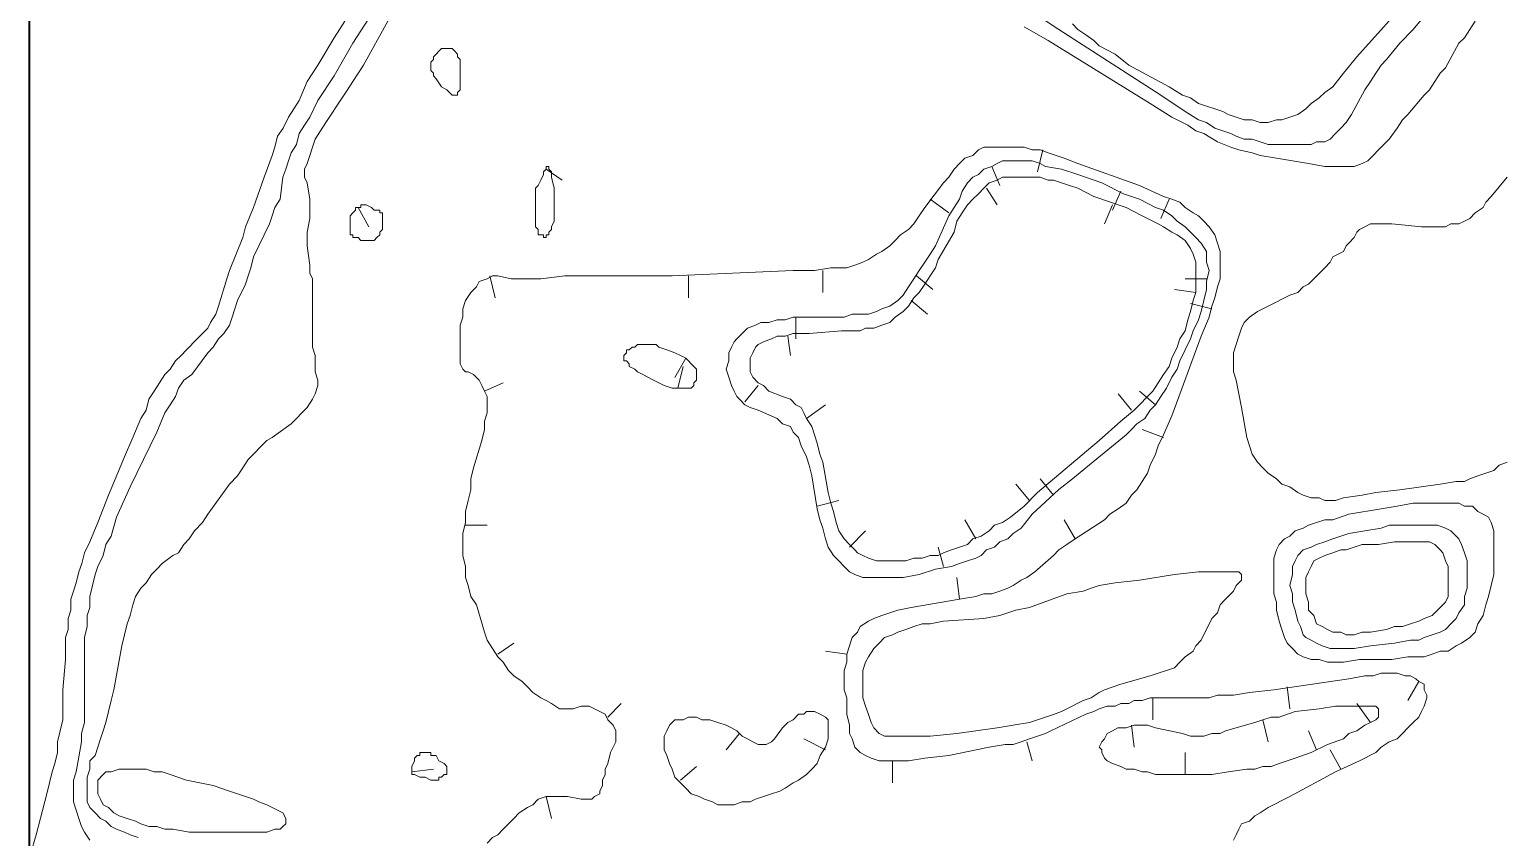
# Model space of a CAD drawing. Header units: millimetres. Extents: x -7 to 33, y -121 to 7.
# Drawn here: x -7.26 to 12.59, y -70.47 to -59.56 of the extents above; entities that cross this region are included whole.
import ezdxf

# ---------------------------------------------------------------- set-up
doc = ezdxf.new("R2010")
doc.units = ezdxf.units.MM
doc.header["$MEASUREMENT"] = 0
doc.layers.add('Layer 1', color=7, linetype='Continuous', lineweight=0)

msp = doc.modelspace()

# ---------------------------------------------------------------- linework, layer by layer
at = {"layer": 'Layer 1', "color": 250, "lineweight": 9, "true_color": 0x231f20}
for p, q in [((6.344, -61.484), (6.416, -61.189)), ((-0.068, -61.595), (-0.285, -61.447)), ((5.837, -61.669), (5.728, -61.41)), ((5.8, -61.928), (5.655, -61.706)), ((5.148, -62.039), (4.895, -61.854)), ((7.249, -62.187), (7.358, -61.928)), ((7.358, -62.002), (7.467, -61.743)), ((8.01, -62.113), (8.119, -61.854)), ((-2.676, -62.224), (-2.821, -61.965)), ((-0.974, -63.185), (-1.046, -62.889)), ((1.634, -63.185), (1.634, -62.889)), ((3.446, -63.111), (3.446, -62.815)), ((4.931, -63.074), (4.714, -62.889)), ((8.191, -63.074), (8.481, -63.111)), ((8.336, -62.926), (8.626, -62.926)), ((4.859, -63.407), (4.641, -63.222)), ((8.409, -63.259), (8.698, -63.333)), ((3.083, -63.74), (3.083, -63.444)), ((3.011, -63.962), (2.975, -63.703)), ((1.453, -64.258), (1.598, -63.999)), ((1.562, -64.11), (1.49, -64.405)), ((-0.865, -64.331), (-1.119, -64.442)), ((2.576, -64.368), (2.395, -64.59)), ((7.431, -64.479), (7.612, -64.701)), ((7.72, -64.442), (7.938, -64.627)), ((3.482, -64.627), (3.228, -64.812)), ((7.757, -64.96), (8.046, -65.071)), ((6.054, -65.7), (6.235, -65.921)), ((6.38, -65.626), (6.561, -65.847)), ((3.663, -65.921), (3.373, -65.995)), ((-1.082, -66.254), (-1.372, -66.254)), ((5.366, -66.18), (5.511, -66.439)), ((6.706, -66.18), (6.851, -66.439)), ((4.025, -66.328), (3.808, -66.55)), ((5.003, -66.55), (5.076, -66.809)), ((5.257, -66.957), (5.293, -67.253)), ((-0.72, -67.844), (-0.938, -67.992)), ((3.482, -67.955), (3.772, -67.992)), ((9.749, -68.732), (9.713, -68.436)), ((11.343, -68.621), (11.488, -68.362)), ((0.729, -68.658), (0.548, -68.842)), ((7.901, -68.879), (7.901, -68.584)), ((10.655, -68.658), (10.836, -68.916)), ((9.459, -69.175), (9.387, -68.879)), ((2.142, -69.286), (2.323, -69.064)), ((7.648, -69.249), (7.612, -68.953)), ((10.003, -69.027), (10.111, -69.286)), ((3.192, -69.138), (3.482, -69.286)), ((6.271, -69.434), (6.199, -69.175)), ((4.388, -69.73), (4.388, -69.434)), ((8.336, -69.323), (8.336, -69.619)), ((10.292, -69.286), (10.437, -69.545)), ((-1.807, -69.545), (-2.097, -69.582)), ((1.743, -69.508), (1.526, -69.693)), ((-0.213, -70.211), (-0.285, -69.915))]:
    msp.add_line(p, q, dxfattribs=at)
at = {"layer": 'Layer 1', "color": 240, "lineweight": 40, "true_color": 0xed1c24}
msp.add_lwpolyline([(33.043, 7.37), (33.043, -121.13), (-7.257, -121.13), (-7.257, 7.37)], dxfattribs=at)
at = {"layer": 'Layer 1', "color": 250, "lineweight": 9, "true_color": 0x231f20}
for points in [[(6.235, -59.303), (6.634, -59.562), (8.01, -60.449), (8.336, -60.671), (8.517, -60.782), (8.626, -60.819), (8.735, -60.893), (8.843, -60.93), (8.952, -60.967), (9.025, -61.004), (9.133, -61.041), (9.242, -61.041), (9.351, -61.078), (9.459, -61.115), (9.532, -61.115), (9.64, -61.115), (9.749, -61.115), (9.858, -61.115), (9.93, -61.115), (10.039, -61.115), (10.111, -61.078), (10.22, -61.078), (10.292, -61.041), (10.365, -60.967), (10.437, -60.893), (10.51, -60.819), (10.582, -60.708), (10.763, -60.375), (10.836, -60.264), (10.908, -60.153), (10.981, -60.042), (11.053, -59.968), (11.234, -59.747), (11.415, -59.562), (11.995, -58.859)], [(6.815, -59.488), (6.887, -59.562), (6.996, -59.636), (7.104, -59.71), (7.177, -59.784), (7.394, -59.894), (7.575, -60.042), (8.119, -60.338), (8.3, -60.449), (8.409, -60.486), (8.517, -60.56), (8.626, -60.597), (8.735, -60.634), (8.843, -60.671), (8.916, -60.708), (9.024, -60.745), (9.133, -60.782), (9.242, -60.782), (9.35, -60.819), (9.459, -60.819), (9.568, -60.782), (9.64, -60.782), (9.749, -60.745), (9.858, -60.708), (9.966, -60.634), (10.039, -60.56), (10.147, -60.486), (10.22, -60.412), (10.329, -60.338), (10.473, -60.153), (10.655, -59.931), (11.415, -59.081)], [(-7.241, -70.691), (-7.168, -70.432), (-7.023, -69.878), (-6.951, -69.582), (-6.915, -69.471), (-6.878, -69.323), (-6.878, -69.175), (-6.842, -69.027), (-6.806, -68.879), (-6.806, -68.769), (-6.806, -68.473), (-6.77, -68.066), (-6.77, -67.918), (-6.77, -67.77), (-6.734, -67.659), (-6.734, -67.511), (-6.697, -67.4), (-6.697, -67.253), (-6.661, -67.142), (-6.625, -67.031), (-6.589, -66.883), (-6.552, -66.772), (-6.516, -66.624), (-6.444, -66.476), (-6.335, -66.217), (-6.19, -65.847), (-5.973, -65.33), (-5.864, -65.071), (-5.755, -64.812), (-5.683, -64.701), (-5.647, -64.553), (-5.574, -64.442), (-5.502, -64.331), (-5.429, -64.221), (-5.357, -64.147), (-5.285, -64.036), (-5.212, -63.962), (-5.14, -63.888), (-4.995, -63.74), (-4.922, -63.666), (-4.85, -63.592), (-4.814, -63.518), (-4.741, -63.407), (-4.705, -63.296), (-4.596, -62.926), (-4.56, -62.816), (-4.379, -62.372), (-4.343, -62.224), (-4.234, -61.965), (-4.089, -61.558), (-3.98, -61.263), (-3.944, -61.152), (-3.908, -61.004), (-3.835, -60.893), (-3.763, -60.745), (-3.691, -60.634), (-3.618, -60.523), (-3.509, -60.264), (-3.365, -60.042), (-3.147, -59.673), (-3.002, -59.451)], [(-6.444, -70.506), (-6.516, -70.395), (-6.553, -70.322), (-6.589, -70.211), (-6.625, -70.1), (-6.661, -69.989), (-6.661, -69.915), (-6.661, -69.804), (-6.661, -69.693), (-6.625, -69.582), (-6.553, -69.175), (-6.553, -69.064), (-6.516, -68.916), (-6.516, -68.769), (-6.516, -68.621), (-6.516, -68.51), (-6.516, -68.066), (-6.516, -67.918), (-6.516, -67.77), (-6.48, -67.622), (-6.48, -67.474), (-6.444, -67.363), (-6.444, -67.216), (-6.408, -67.068), (-6.371, -66.92), (-6.335, -66.809), (-6.263, -66.661), (-6.227, -66.513), (-6.154, -66.402), (-6.082, -66.143), (-5.9, -65.737), (-5.719, -65.367), (-5.538, -64.997), (-5.43, -64.738), (-5.357, -64.627), (-5.285, -64.516), (-5.248, -64.405), (-5.176, -64.295), (-5.067, -64.221), (-4.85, -63.925), (-4.777, -63.851), (-4.705, -63.74), (-4.633, -63.666), (-4.56, -63.555), (-4.524, -63.444), (-4.488, -63.333), (-4.451, -63.222), (-4.343, -63), (-4.307, -62.889), (-4.27, -62.779), (-4.234, -62.631), (-4.017, -62.187), (-3.98, -62.076), (-3.944, -61.965), (-3.872, -61.854), (-3.836, -61.558), (-3.799, -61.447), (-3.763, -61.337), (-3.727, -61.226), (-3.654, -61.115), (-3.618, -60.967), (-3.546, -60.856), (-3.473, -60.745), (-3.365, -60.523), (-3.147, -60.19), (-2.894, -59.747), (-2.676, -59.414)], [(-5.792, -70.469), (-5.9, -70.432), (-5.973, -70.395), (-6.081, -70.358), (-6.154, -70.322), (-6.226, -70.248), (-6.299, -70.211), (-6.371, -70.137), (-6.444, -70.063), (-6.48, -69.989), (-6.48, -69.878), (-6.48, -69.767), (-6.48, -69.656), (-6.444, -69.545), (-6.444, -69.434), (-6.371, -69.36), (-6.299, -69.138), (-6.263, -69.027), (-6.226, -68.916), (-6.19, -68.769), (-6.154, -68.621), (-6.118, -68.473), (-6.009, -67.881), (-5.973, -67.733), (-5.937, -67.585), (-5.9, -67.474), (-5.864, -67.327), (-5.828, -67.216), (-5.755, -67.105), (-5.683, -67.031), (-5.611, -66.92), (-5.538, -66.846), (-5.466, -66.772), (-5.321, -66.661), (-5.248, -66.624), (-5.176, -66.513), (-5.103, -66.439), (-5.031, -66.328), (-4.922, -66.217), (-4.85, -66.106), (-4.56, -65.7), (-4.451, -65.589), (-4.379, -65.478), (-4.306, -65.367), (-4.234, -65.293), (-4.125, -65.182), (-4.053, -65.108), (-3.981, -65.071), (-3.727, -64.886), (-3.655, -64.812), (-3.582, -64.738), (-3.51, -64.664), (-3.437, -64.553), (-3.401, -64.479), (-3.365, -64.368), (-3.365, -64.295), (-3.401, -64.184), (-3.401, -63.962), (-3.437, -63.851), (-3.437, -63.74), (-3.437, -63.592), (-3.437, -63.481), (-3.437, -63.185), (-3.437, -63.074), (-3.437, -62.926), (-3.473, -62.853), (-3.473, -62.742), (-3.51, -62.483), (-3.51, -62.409), (-3.51, -62.298), (-3.473, -62.113), (-3.473, -62.039), (-3.473, -61.928), (-3.473, -61.854), (-3.51, -61.632), (-3.546, -61.558), (-3.546, -61.447), (-3.51, -61.373), (-3.473, -61.263), (-3.437, -61.152), (-3.401, -61.041), (-3.328, -60.93), (-3.256, -60.819), (-3.039, -60.486), (-2.966, -60.375), (-2.894, -60.264), (-2.749, -60.042), (-2.423, -59.451)], [(6.163, -59.525), (6.489, -59.71), (7.865, -60.56), (8.155, -60.745), (8.372, -60.856), (8.481, -60.93), (8.59, -60.967), (8.771, -61.078), (8.952, -61.152), (9.061, -61.189), (9.242, -61.226), (9.35, -61.263), (9.568, -61.3), (9.785, -61.337), (10.003, -61.373), (10.22, -61.41), (10.329, -61.41), (10.437, -61.41), (10.546, -61.41), (10.618, -61.41), (10.727, -61.373), (10.8, -61.337), (10.872, -61.263), (10.944, -61.189), (11.017, -61.115), (11.089, -61.041), (11.198, -60.893), (11.27, -60.782), (11.343, -60.708), (11.56, -60.449), (11.633, -60.375), (11.705, -60.264), (11.778, -60.153), (11.85, -60.079), (12.031, -59.747), (12.104, -59.673), (12.176, -59.562), (12.249, -59.451)], [(-1.553, -60.449), (-1.59, -60.412), (-1.626, -60.375), (-1.698, -60.338), (-1.771, -60.227), (-1.807, -60.19), (-1.807, -60.153), (-1.843, -60.116), (-1.843, -60.079), (-1.843, -60.042), (-1.843, -60.005), (-1.807, -59.968), (-1.807, -59.931), (-1.771, -59.894), (-1.734, -59.857), (-1.698, -59.82), (-1.662, -59.82), (-1.626, -59.82), (-1.59, -59.82), (-1.553, -59.82), (-1.517, -59.857), (-1.481, -59.894), (-1.481, -59.931), (-1.445, -59.968), (-1.445, -60.042), (-1.445, -60.116), (-1.445, -60.19), (-1.445, -60.301), (-1.445, -60.338), (-1.445, -60.375), (-1.481, -60.412), (-1.481, -60.449), (-1.517, -60.449), (-1.553, -60.449)], [(5.8, -61.152), (5.728, -61.152), (5.619, -61.152), (5.547, -61.189), (5.474, -61.263), (5.366, -61.299), (5.293, -61.373), (5.221, -61.447), (5.148, -61.558), (5.076, -61.632), (4.822, -61.965), (4.75, -62.076), (4.677, -62.187), (4.605, -62.261), (4.496, -62.335), (4.424, -62.409), (4.351, -62.483), (4.243, -62.557), (4.17, -62.594), (4.062, -62.668), (3.989, -62.705), (3.88, -62.742), (3.772, -62.779), (3.663, -62.779), (3.554, -62.779), (3.337, -62.815), (3.047, -62.815), (1.417, -62.889), (1.091, -62.889), (0.874, -62.889), (0.765, -62.889), (0.656, -62.889), (0.258, -62.889), (0.186, -62.889), (0.077, -62.889), (-0.032, -62.889), (-0.358, -62.926), (-0.575, -62.926), (-0.648, -62.926), (-0.756, -62.926), (-0.938, -62.889), (-1.01, -62.889), (-1.082, -62.926), (-1.191, -62.963), (-1.227, -63.037), (-1.3, -63.111), (-1.372, -63.222), (-1.408, -63.333), (-1.408, -63.444), (-1.445, -63.555), (-1.445, -63.666), (-1.445, -63.777), (-1.445, -63.888), (-1.445, -63.999), (-1.445, -64.073), (-1.408, -64.147), (-1.372, -64.184), (-1.336, -64.184), (-1.264, -64.221), (-1.227, -64.258), (-1.191, -64.294), (-1.155, -64.368), (-1.119, -64.442), (-1.082, -64.516), (-1.082, -64.627), (-1.082, -64.738), (-1.119, -64.849), (-1.119, -64.96), (-1.155, -65.108), (-1.264, -65.478), (-1.3, -65.626), (-1.3, -65.774), (-1.336, -65.921), (-1.372, -66.069), (-1.372, -66.217), (-1.408, -66.365), (-1.408, -66.513), (-1.408, -66.661), (-1.372, -66.809), (-1.372, -66.957), (-1.336, -67.068), (-1.3, -67.216), (-1.227, -67.326), (-1.119, -67.696), (-1.082, -67.807), (-1.01, -67.918), (-0.938, -68.029), (-0.865, -68.103), (-0.793, -68.214), (-0.72, -68.288), (-0.611, -68.362), (-0.539, -68.436), (-0.467, -68.51), (-0.358, -68.584), (-0.285, -68.621), (-0.213, -68.658), (-0.104, -68.732), (-0.032, -68.732), (0.041, -68.732), (0.077, -68.732), (0.186, -68.695), (0.222, -68.695), (0.294, -68.695), (0.367, -68.732), (0.439, -68.769), (0.512, -68.805), (0.548, -68.879), (0.62, -68.953), (0.656, -69.027), (0.656, -69.101), (0.656, -69.175), (0.62, -69.249), (0.584, -69.323), (0.548, -69.471), (0.512, -69.545), (0.512, -69.619), (0.475, -69.693), (0.475, -69.767), (0.439, -69.841), (0.439, -69.878), (0.367, -69.915), (0.33, -69.952), (0.258, -69.952), (0.186, -69.952), (0.004, -69.915), (-0.104, -69.915), (-0.213, -69.915), (-0.285, -69.915), (-0.394, -69.952), (-0.467, -70.026), (-0.539, -70.063), (-0.648, -70.137), (-0.72, -70.211), (-0.865, -70.358), (-0.938, -70.432), (-1.01, -70.469), (-1.082, -70.543)], [(6.018, -61.336), (5.982, -61.336), (5.873, -61.336), (5.8, -61.373), (5.728, -61.41), (5.619, -61.447), (5.547, -61.521), (5.474, -61.558), (5.402, -61.632), (5.329, -61.743), (5.293, -61.854), (5.221, -61.965), (5.148, -62.076), (4.967, -62.483), (4.895, -62.594), (4.822, -62.705), (4.75, -62.815), (4.677, -62.926), (4.605, -63.037), (4.532, -63.148), (4.46, -63.222), (4.351, -63.296), (4.243, -63.333), (4.17, -63.37), (4.062, -63.407), (3.953, -63.407), (3.844, -63.407), (3.735, -63.444), (3.156, -63.444), (3.047, -63.444), (2.939, -63.481), (2.83, -63.481), (2.721, -63.518), (2.612, -63.518), (2.54, -63.555), (2.431, -63.592), (2.359, -63.666), (2.286, -63.74), (2.25, -63.777), (2.214, -63.851), (2.178, -63.925), (2.178, -64.036), (2.142, -64.147), (2.178, -64.257), (2.214, -64.368), (2.25, -64.442), (2.286, -64.516), (2.323, -64.553), (2.395, -64.627), (2.468, -64.664), (2.576, -64.701), (2.83, -64.812), (2.902, -64.886), (3.011, -64.923), (3.047, -64.997), (3.12, -65.071), (3.156, -65.182), (3.228, -65.33), (3.265, -65.441), (3.301, -65.589), (3.373, -66.032), (3.409, -66.18), (3.446, -66.291), (3.482, -66.439), (3.518, -66.55), (3.591, -66.661), (3.663, -66.735), (3.735, -66.809), (3.808, -66.883), (3.88, -66.92), (3.989, -66.957), (4.062, -66.957), (4.134, -66.957), (4.243, -66.957), (4.315, -66.957), (4.424, -66.957), (4.532, -66.957), (4.75, -66.92), (4.967, -66.846), (5.185, -66.809), (5.293, -66.772), (5.402, -66.735), (5.511, -66.698), (5.583, -66.661), (5.655, -66.587), (5.764, -66.55), (5.837, -66.476), (5.945, -66.439), (6.018, -66.365), (6.126, -66.291), (6.271, -66.106), (6.634, -65.773), (6.815, -65.626), (6.996, -65.478), (7.539, -65.034), (7.612, -64.96), (7.684, -64.886), (7.793, -64.812), (7.865, -64.701), (7.938, -64.627), (8.01, -64.516), (8.083, -64.405), (8.155, -64.257), (8.228, -64.147), (8.264, -64.036), (8.336, -63.888), (8.409, -63.74), (8.445, -63.629), (8.517, -63.481), (8.554, -63.37), (8.59, -63.222), (8.626, -63.074), (8.626, -62.963), (8.662, -62.815), (8.626, -62.705), (8.626, -62.557), (8.554, -62.446), (8.481, -62.372), (8.409, -62.298), (8.336, -62.224), (8.228, -62.15), (8.155, -62.076), (8.046, -62.002), (7.938, -61.965), (7.72, -61.854), (7.503, -61.78), (7.213, -61.632), (6.887, -61.521), (6.67, -61.447), (6.452, -61.41), (6.38, -61.373), (6.271, -61.336), (6.163, -61.336), (6.054, -61.336), (6.018, -61.336)], [(8.988, -70.506), (9.025, -70.432), (9.061, -70.358), (9.097, -70.285), (9.206, -70.248), (9.278, -70.174), (9.351, -70.137), (9.459, -70.063), (9.749, -69.915), (10.365, -69.582), (10.691, -69.434), (10.908, -69.323), (10.981, -69.249), (11.089, -69.175), (11.198, -69.138), (11.27, -69.064), (11.343, -68.99), (11.415, -68.916), (11.488, -68.842), (11.524, -68.769), (11.56, -68.695), (11.596, -68.584), (11.596, -68.547), (11.56, -68.473), (11.56, -68.399), (11.488, -68.362), (11.451, -68.325), (11.379, -68.288), (11.307, -68.288), (11.198, -68.251), (11.089, -68.251), (10.981, -68.251), (10.872, -68.288), (10.763, -68.288), (10.546, -68.325), (9.532, -68.473), (9.206, -68.51), (8.988, -68.547), (8.771, -68.547), (8.662, -68.584), (8.445, -68.584), (8.046, -68.584), (7.865, -68.584), (7.757, -68.621), (7.648, -68.621), (7.575, -68.658), (7.467, -68.658), (7.394, -68.695), (7.286, -68.695), (7.177, -68.732), (7.105, -68.769), (6.996, -68.805), (6.525, -69.027), (6.452, -69.064), (6.344, -69.101), (6.235, -69.138), (6.126, -69.175), (6.018, -69.212), (5.909, -69.212), (5.692, -69.249), (5.148, -69.36), (4.822, -69.397), (4.605, -69.434), (4.496, -69.434), (4.388, -69.434), (4.279, -69.434), (4.206, -69.434), (4.098, -69.397), (4.025, -69.36), (3.953, -69.323), (3.88, -69.249), (3.844, -69.138), (3.808, -69.064), (3.808, -68.953), (3.772, -68.805), (3.772, -68.695), (3.772, -68.584), (3.735, -68.473), (3.735, -68.325), (3.735, -68.214), (3.772, -68.103), (3.772, -67.992), (3.808, -67.881), (3.844, -67.77), (3.917, -67.696), (3.953, -67.622), (4.062, -67.548), (4.134, -67.511), (4.243, -67.474), (4.351, -67.437), (4.46, -67.4), (4.641, -67.363), (5.293, -67.253), (5.511, -67.216), (5.619, -67.179), (5.728, -67.179), (5.837, -67.142), (5.945, -67.105), (6.018, -67.068), (6.126, -66.994), (6.199, -66.957), (6.308, -66.883), (6.561, -66.661), (6.634, -66.587), (6.742, -66.513), (6.851, -66.439), (7.249, -66.18), (7.322, -66.106), (7.431, -66.032), (7.539, -65.958), (7.612, -65.847), (7.684, -65.774), (7.757, -65.663), (7.829, -65.552), (7.865, -65.441), (7.938, -65.293), (7.974, -65.182), (8.046, -65.034), (8.155, -64.775), (8.554, -63.703), (8.662, -63.444), (8.698, -63.296), (8.735, -63.185), (8.771, -63.037), (8.807, -62.926), (8.807, -62.779), (8.807, -62.668), (8.807, -62.557), (8.771, -62.446), (8.735, -62.335), (8.662, -62.224), (8.59, -62.15), (8.517, -62.076), (8.445, -62.039), (8.336, -61.965), (8.264, -61.891), (8.155, -61.854), (8.046, -61.817), (7.72, -61.669), (6.887, -61.373), (6.706, -61.299), (6.597, -61.263), (6.489, -61.226), (6.38, -61.189), (6.271, -61.189), (6.163, -61.152), (6.054, -61.152), (5.945, -61.152), (5.837, -61.152), (5.8, -61.152)], [(-0.249, -61.41), (-0.285, -61.41), (-0.285, -61.447), (-0.322, -61.484), (-0.322, -61.521), (-0.358, -61.595), (-0.394, -61.669), (-0.43, -61.706), (-0.43, -61.743), (-0.43, -61.817), (-0.43, -61.854), (-0.43, -61.965), (-0.43, -62.039), (-0.43, -62.113), (-0.43, -62.187), (-0.43, -62.224), (-0.394, -62.261), (-0.394, -62.298), (-0.394, -62.335), (-0.358, -62.335), (-0.322, -62.335), (-0.322, -62.372), (-0.285, -62.372), (-0.285, -62.335), (-0.249, -62.335), (-0.249, -62.298), (-0.213, -62.261), (-0.213, -62.224), (-0.177, -62.15), (-0.177, -62.113), (-0.177, -62.039), (-0.177, -62.002), (-0.177, -61.965), (-0.177, -61.854), (-0.177, -61.706), (-0.213, -61.558), (-0.213, -61.484), (-0.249, -61.447), (-0.249, -61.41)], [(6.018, -61.558), (5.982, -61.558), (5.873, -61.558), (5.8, -61.595), (5.692, -61.632), (5.619, -61.706), (5.547, -61.78), (5.474, -61.854), (5.402, -61.928), (5.329, -62.039), (5.257, -62.15), (5.221, -62.298), (5.003, -62.668), (4.967, -62.778), (4.895, -62.889), (4.822, -63), (4.75, -63.111), (4.677, -63.185), (4.605, -63.296), (4.532, -63.37), (4.424, -63.444), (4.351, -63.518), (4.243, -63.555), (4.134, -63.592), (4.025, -63.592), (3.953, -63.629), (3.844, -63.629), (3.699, -63.629), (3.265, -63.666), (3.156, -63.666), (3.047, -63.666), (2.939, -63.703), (2.83, -63.703), (2.757, -63.74), (2.649, -63.777), (2.576, -63.814), (2.54, -63.851), (2.504, -63.925), (2.468, -63.999), (2.468, -64.11), (2.468, -64.184), (2.504, -64.257), (2.576, -64.331), (2.649, -64.368), (2.721, -64.442), (2.902, -64.516), (3.011, -64.553), (3.083, -64.627), (3.156, -64.664), (3.192, -64.738), (3.228, -64.812), (3.301, -64.923), (3.337, -65.034), (3.373, -65.145), (3.409, -65.293), (3.446, -65.404), (3.518, -65.81), (3.554, -65.958), (3.591, -66.069), (3.627, -66.217), (3.663, -66.328), (3.735, -66.439), (3.808, -66.513), (3.88, -66.587), (3.917, -66.624), (3.989, -66.661), (4.062, -66.698), (4.17, -66.735), (4.243, -66.735), (4.351, -66.735), (4.46, -66.735), (4.569, -66.735), (4.677, -66.698), (4.786, -66.698), (4.895, -66.661), (5.003, -66.661), (5.076, -66.624), (5.185, -66.587), (5.293, -66.55), (5.402, -66.513), (5.474, -66.439), (5.583, -66.402), (5.692, -66.328), (5.764, -66.254), (5.873, -66.217), (5.982, -66.143), (6.163, -65.995), (6.344, -65.81), (7.177, -65.108), (7.467, -64.849), (7.648, -64.701), (7.72, -64.627), (7.829, -64.516), (7.901, -64.442), (7.974, -64.331), (8.046, -64.221), (8.119, -64.11), (8.155, -63.999), (8.228, -63.851), (8.264, -63.74), (8.336, -63.629), (8.372, -63.481), (8.409, -63.37), (8.445, -63.222), (8.481, -63.111), (8.481, -63), (8.481, -62.889), (8.481, -62.815), (8.481, -62.705), (8.445, -62.594), (8.409, -62.52), (8.336, -62.409), (8.228, -62.335), (8.155, -62.298), (8.046, -62.224), (7.974, -62.187), (7.757, -62.076), (7.539, -61.965), (7.105, -61.817), (6.887, -61.706), (6.778, -61.669), (6.67, -61.632), (6.561, -61.595), (6.489, -61.595), (6.38, -61.558), (6.271, -61.558), (6.163, -61.558), (6.09, -61.558), (6.018, -61.558)], [(12.683, -65.404), (12.575, -65.441), (12.502, -65.515), (12.393, -65.552), (12.285, -65.589), (12.176, -65.626), (12.104, -65.663), (11.995, -65.663), (11.778, -65.7), (11.234, -65.774), (10.908, -65.811), (10.727, -65.847), (10.474, -65.884), (10.365, -65.922), (10.292, -65.922), (10.22, -65.922), (10.147, -65.884), (10.039, -65.884), (9.93, -65.847), (9.858, -65.811), (9.749, -65.737), (9.64, -65.7), (9.568, -65.626), (9.459, -65.552), (9.387, -65.478), (9.314, -65.404), (9.242, -65.293), (9.206, -65.182), (9.169, -65.071), (9.097, -64.664), (9.024, -64.295), (8.988, -64.183), (8.988, -64.036), (8.988, -63.925), (9.024, -63.814), (9.061, -63.703), (9.097, -63.592), (9.133, -63.518), (9.206, -63.444), (9.314, -63.37), (9.387, -63.333), (9.459, -63.296), (9.749, -63.148), (9.858, -63.111), (9.93, -63.037), (10.003, -63), (10.075, -62.926), (10.22, -62.778), (10.292, -62.704), (10.329, -62.63), (10.474, -62.557), (10.51, -62.483), (10.546, -62.446), (10.618, -62.372), (10.655, -62.298), (10.691, -62.261), (10.763, -62.224), (10.836, -62.187), (10.944, -62.187), (11.017, -62.187), (11.126, -62.187), (11.524, -62.224), (11.633, -62.224), (11.741, -62.224), (11.85, -62.224), (11.923, -62.187), (12.031, -62.187), (12.104, -62.15), (12.176, -62.113), (12.249, -62.039), (12.357, -61.965), (12.393, -61.891), (12.466, -61.817), (12.683, -61.558)], [(-2.749, -61.928), (-2.785, -61.928), (-2.785, -61.965), (-2.821, -61.965), (-2.857, -61.965), (-2.857, -62.002), (-2.894, -62.039), (-2.93, -62.076), (-2.93, -62.113), (-2.93, -62.15), (-2.93, -62.187), (-2.93, -62.224), (-2.93, -62.261), (-2.93, -62.298), (-2.93, -62.335), (-2.894, -62.335), (-2.894, -62.372), (-2.857, -62.372), (-2.821, -62.372), (-2.785, -62.409), (-2.713, -62.409), (-2.64, -62.409), (-2.604, -62.409), (-2.568, -62.372), (-2.531, -62.335), (-2.531, -62.298), (-2.495, -62.261), (-2.495, -62.224), (-2.495, -62.187), (-2.495, -62.15), (-2.495, -62.113), (-2.495, -62.076), (-2.495, -62.039), (-2.531, -62.039), (-2.531, -62.002), (-2.604, -62.002), (-2.64, -61.965), (-2.713, -61.928), (-2.749, -61.928)], [(1.019, -63.814), (0.982, -63.814), (0.946, -63.814), (0.91, -63.851), (0.874, -63.851), (0.837, -63.888), (0.801, -63.888), (0.801, -63.925), (0.765, -63.962), (0.765, -63.999), (0.765, -64.036), (0.801, -64.036), (0.837, -64.073), (0.837, -64.11), (0.91, -64.147), (0.946, -64.184), (1.019, -64.221), (1.164, -64.294), (1.308, -64.368), (1.417, -64.405), (1.453, -64.405), (1.49, -64.405), (1.562, -64.405), (1.598, -64.405), (1.634, -64.405), (1.671, -64.405), (1.707, -64.368), (1.707, -64.331), (1.743, -64.294), (1.743, -64.258), (1.743, -64.221), (1.743, -64.184), (1.743, -64.147), (1.707, -64.11), (1.671, -64.073), (1.634, -64.036), (1.598, -63.999), (1.526, -63.962), (1.453, -63.925), (1.345, -63.888), (1.236, -63.851), (1.2, -63.814), (1.127, -63.814), (1.091, -63.814), (1.055, -63.814), (1.019, -63.814)], [(10.401, -68.103), (10.365, -68.103), (10.256, -68.103), (10.147, -68.066), (10.039, -68.066), (9.93, -68.029), (9.858, -67.992), (9.785, -67.918), (9.713, -67.844), (9.676, -67.77), (9.64, -67.659), (9.604, -67.548), (9.568, -67.4), (9.568, -67.29), (9.532, -67.179), (9.532, -67.031), (9.532, -66.92), (9.532, -66.809), (9.532, -66.698), (9.568, -66.587), (9.604, -66.513), (9.676, -66.439), (9.749, -66.402), (9.821, -66.328), (9.93, -66.291), (10.003, -66.254), (10.111, -66.217), (10.22, -66.18), (10.329, -66.18), (10.546, -66.106), (10.981, -66.032), (11.198, -65.995), (11.415, -65.958), (11.524, -65.958), (11.633, -65.958), (11.741, -65.958), (11.85, -65.958), (11.923, -65.958), (12.031, -65.958), (12.104, -65.995), (12.212, -65.995), (12.285, -66.069), (12.357, -66.106), (12.43, -66.143), (12.466, -66.217), (12.502, -66.328), (12.502, -66.402), (12.502, -66.513), (12.502, -66.661), (12.502, -66.772), (12.502, -66.92), (12.466, -67.068), (12.43, -67.216), (12.393, -67.326), (12.357, -67.474), (12.285, -67.585), (12.249, -67.696), (12.176, -67.77), (12.067, -67.844), (11.995, -67.881), (11.886, -67.955), (11.778, -67.955), (11.669, -67.992), (11.56, -68.029), (11.343, -68.029), (11.126, -68.066), (10.691, -68.066), (10.473, -68.103), (10.401, -68.103)], [(10.437, -67.918), (10.401, -67.918), (10.292, -67.918), (10.184, -67.881), (10.111, -67.844), (10.039, -67.807), (9.966, -67.77), (9.93, -67.733), (9.894, -67.622), (9.858, -67.548), (9.821, -67.4), (9.785, -67.289), (9.785, -67.179), (9.749, -67.068), (9.785, -66.92), (9.785, -66.809), (9.821, -66.735), (9.858, -66.661), (9.93, -66.587), (10.039, -66.55), (10.111, -66.513), (10.22, -66.476), (10.329, -66.439), (10.437, -66.402), (10.546, -66.365), (10.763, -66.328), (10.981, -66.291), (11.089, -66.254), (11.198, -66.254), (11.307, -66.254), (11.415, -66.254), (11.524, -66.254), (11.633, -66.254), (11.741, -66.254), (11.85, -66.291), (11.923, -66.328), (11.995, -66.402), (12.031, -66.439), (12.067, -66.513), (12.104, -66.624), (12.14, -66.735), (12.14, -66.846), (12.14, -66.957), (12.14, -67.105), (12.104, -67.216), (12.104, -67.326), (12.031, -67.437), (11.995, -67.511), (11.923, -67.585), (11.85, -67.659), (11.778, -67.696), (11.669, -67.733), (11.56, -67.77), (11.488, -67.807), (11.379, -67.807), (11.162, -67.844), (10.836, -67.881), (10.618, -67.918), (10.51, -67.918), (10.437, -67.918)], [(10.582, -67.733), (10.51, -67.733), (10.437, -67.696), (10.329, -67.696), (10.256, -67.659), (10.184, -67.622), (10.111, -67.585), (10.075, -67.474), (10.003, -67.4), (10.003, -67.29), (9.966, -67.179), (9.966, -67.068), (9.966, -66.957), (10.003, -66.883), (10.039, -66.809), (10.075, -66.735), (10.147, -66.698), (10.22, -66.661), (10.329, -66.624), (10.437, -66.587), (10.51, -66.587), (10.727, -66.513), (10.944, -66.513), (11.162, -66.476), (11.27, -66.476), (11.343, -66.476), (11.452, -66.476), (11.56, -66.476), (11.633, -66.476), (11.705, -66.513), (11.778, -66.587), (11.814, -66.624), (11.85, -66.735), (11.886, -66.809), (11.886, -66.92), (11.886, -67.031), (11.886, -67.105), (11.886, -67.216), (11.85, -67.29), (11.814, -67.327), (11.741, -67.4), (11.669, -67.474), (11.56, -67.511), (11.488, -67.548), (11.379, -67.585), (11.27, -67.622), (11.162, -67.622), (11.053, -67.659), (10.836, -67.696), (10.727, -67.696), (10.618, -67.733), (10.582, -67.733)], [(8.771, -66.883), (8.735, -66.883), (8.517, -66.883), (8.191, -66.92), (7.72, -66.994), (7.394, -67.031), (7.177, -67.068), (7.068, -67.105), (6.96, -67.142), (6.742, -67.179), (6.235, -67.363), (6.054, -67.4), (5.945, -67.437), (5.837, -67.474), (5.619, -67.511), (5.076, -67.548), (4.895, -67.585), (4.786, -67.585), (4.677, -67.622), (4.569, -67.659), (4.46, -67.696), (4.388, -67.733), (4.279, -67.77), (4.207, -67.844), (4.134, -67.918), (4.062, -68.029), (4.025, -68.103), (3.989, -68.214), (3.989, -68.362), (3.989, -68.473), (3.989, -68.584), (4.025, -68.695), (4.062, -68.806), (4.098, -68.916), (4.134, -68.99), (4.207, -69.064), (4.279, -69.101), (4.388, -69.101), (4.46, -69.101), (4.569, -69.101), (4.677, -69.101), (4.895, -69.101), (5.257, -69.064), (5.8, -68.99), (6.018, -68.953), (6.235, -68.916), (6.344, -68.879), (6.452, -68.842), (6.561, -68.806), (6.67, -68.769), (6.742, -68.732), (6.96, -68.621), (7.068, -68.584), (7.177, -68.51), (7.249, -68.473), (7.467, -68.399), (7.865, -68.288), (7.974, -68.251), (8.083, -68.214), (8.191, -68.177), (8.264, -68.103), (8.336, -68.029), (8.445, -67.955), (8.481, -67.881), (8.554, -67.807), (8.698, -67.511), (8.771, -67.437), (8.807, -67.326), (8.88, -67.253), (8.988, -67.142), (9.024, -67.068), (9.061, -67.031), (9.097, -66.994), (9.097, -66.92), (9.061, -66.883), (8.988, -66.883), (8.916, -66.883), (8.843, -66.883), (8.771, -66.883)], [(3.228, -68.769), (3.192, -68.805), (3.12, -68.805), (3.047, -68.879), (2.975, -68.916), (2.902, -68.99), (2.794, -69.138), (2.757, -69.175), (2.685, -69.212), (2.649, -69.212), (2.576, -69.212), (2.504, -69.175), (2.431, -69.138), (2.359, -69.101), (2.287, -69.027), (2.214, -68.99), (2.142, -68.953), (2.033, -68.916), (1.924, -68.879), (1.816, -68.879), (1.743, -68.842), (1.634, -68.842), (1.562, -68.879), (1.453, -68.879), (1.381, -68.953), (1.345, -69.027), (1.308, -69.101), (1.308, -69.175), (1.308, -69.286), (1.345, -69.36), (1.381, -69.471), (1.417, -69.545), (1.453, -69.656), (1.526, -69.73), (1.598, -69.804), (1.671, -69.878), (1.779, -69.915), (1.852, -69.952), (1.96, -69.989), (2.033, -70.026), (2.142, -70.026), (2.25, -70.026), (2.359, -69.989), (2.468, -69.989), (2.54, -69.952), (2.649, -69.915), (2.757, -69.878), (2.866, -69.841), (2.939, -69.804), (3.047, -69.73), (3.12, -69.693), (3.228, -69.619), (3.301, -69.545), (3.373, -69.471), (3.41, -69.36), (3.482, -69.249), (3.518, -69.138), (3.518, -69.064), (3.518, -68.953), (3.518, -68.879), (3.482, -68.842), (3.41, -68.805), (3.337, -68.769), (3.265, -68.769), (3.228, -68.769)], [(10.618, -68.695), (10.582, -68.695), (10.473, -68.695), (10.365, -68.695), (10.147, -68.732), (9.821, -68.769), (9.604, -68.842), (9.495, -68.842), (9.387, -68.879), (9.278, -68.916), (8.88, -69.027), (8.807, -69.064), (8.698, -69.064), (8.59, -69.101), (8.517, -69.101), (8.409, -69.101), (8.3, -69.064), (7.938, -68.99), (7.829, -68.953), (7.72, -68.953), (7.648, -68.953), (7.539, -68.99), (7.43, -68.99), (7.358, -69.027), (7.286, -69.064), (7.249, -69.138), (7.213, -69.175), (7.177, -69.249), (7.213, -69.286), (7.213, -69.323), (7.249, -69.397), (7.286, -69.434), (7.358, -69.471), (7.467, -69.508), (7.539, -69.545), (7.648, -69.545), (7.756, -69.582), (7.829, -69.582), (7.938, -69.619), (8.046, -69.619), (8.155, -69.619), (8.264, -69.619), (8.372, -69.619), (8.59, -69.619), (8.698, -69.619), (8.916, -69.582), (9.169, -69.545), (9.278, -69.545), (9.387, -69.508), (9.495, -69.508), (9.604, -69.471), (9.713, -69.434), (9.821, -69.397), (10.039, -69.323), (10.256, -69.212), (10.473, -69.138), (10.546, -69.064), (10.655, -69.027), (10.763, -68.953), (10.836, -68.916), (10.908, -68.879), (10.944, -68.842), (10.944, -68.769), (10.944, -68.732), (10.908, -68.695), (10.836, -68.695), (10.763, -68.695), (10.655, -68.695), (10.618, -68.695)], [(-1.916, -69.323), (-1.988, -69.323), (-1.988, -69.36), (-2.024, -69.36), (-2.061, -69.397), (-2.061, -69.434), (-2.097, -69.508), (-2.097, -69.545), (-2.097, -69.582), (-2.097, -69.619), (-2.061, -69.619), (-1.988, -69.656), (-1.916, -69.656), (-1.843, -69.693), (-1.807, -69.693), (-1.734, -69.693), (-1.734, -69.656), (-1.698, -69.656), (-1.662, -69.619), (-1.626, -69.619), (-1.626, -69.582), (-1.626, -69.545), (-1.626, -69.508), (-1.662, -69.471), (-1.734, -69.434), (-1.771, -69.36), (-1.843, -69.36), (-1.843, -69.323), (-1.879, -69.323), (-1.916, -69.323)], [(-4.343, -70.395), (-4.451, -70.395), (-4.777, -70.395), (-5.103, -70.395), (-5.321, -70.358), (-5.43, -70.358), (-5.538, -70.321), (-5.647, -70.321), (-5.756, -70.285), (-5.828, -70.248), (-5.937, -70.211), (-6.045, -70.174), (-6.118, -70.137), (-6.19, -70.063), (-6.263, -70.026), (-6.299, -69.952), (-6.335, -69.878), (-6.335, -69.841), (-6.335, -69.767), (-6.335, -69.693), (-6.263, -69.619), (-6.226, -69.582), (-6.154, -69.582), (-6.045, -69.545), (-5.973, -69.545), (-5.864, -69.545), (-5.792, -69.545), (-5.683, -69.545), (-5.574, -69.582), (-5.466, -69.582), (-5.357, -69.619), (-5.14, -69.693), (-4.777, -69.767), (-4.56, -69.841), (-4.343, -69.915), (-4.234, -69.952), (-4.162, -69.989), (-4.053, -70.026), (-3.98, -70.063), (-3.908, -70.1), (-3.836, -70.137), (-3.799, -70.211), (-3.799, -70.248), (-3.799, -70.285), (-3.836, -70.321), (-3.872, -70.358), (-3.944, -70.358), (-4.053, -70.395), (-4.125, -70.395), (-4.234, -70.395), (-4.343, -70.395)]]:
    msp.add_lwpolyline(points, dxfattribs=at)

doc.saveas('drawing.dxf')
